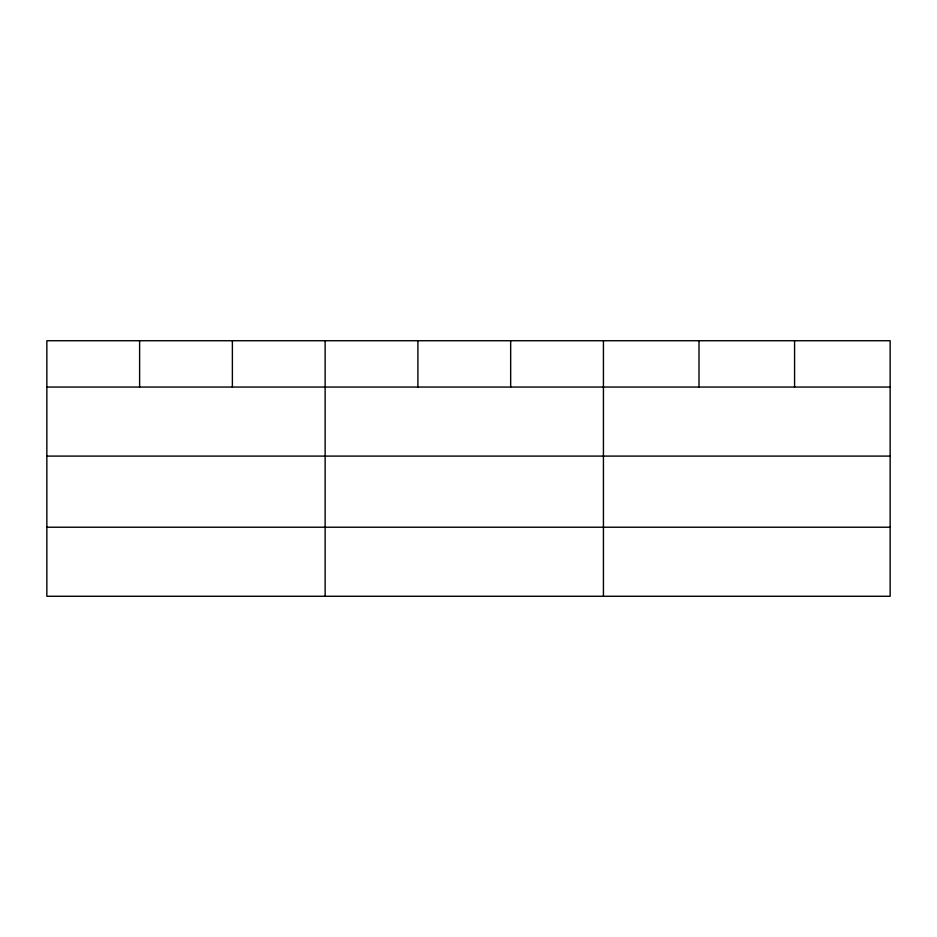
<?xml version="1.0" encoding="UTF-8"?>
<svg xmlns="http://www.w3.org/2000/svg" width="937" height="937" viewBox="0 0 937 937"><rect width="100%" height="100%" fill="white"/><g stroke="black" fill="none" stroke-linecap="round" stroke-linejoin="round"><path stroke-width="1.41" d="M890.15 456.096L890.15 340.728L46.85 340.728L46.85 596.272L890.15 596.272L890.15 456.096L46.85 456.096M46.85 387.051L890.15 387.051M46.85 527.226L890.15 527.226M794.576 340.728L794.576 387.051M699.002 340.728L699.002 387.051M603.428 340.728L603.428 596.272M510.665 340.728L510.665 387.051M417.902 340.728L417.902 387.051M325.139 340.728L325.139 596.272M232.376 340.728L232.376 387.051M139.613 340.728L139.613 387.051"/></g></svg>
